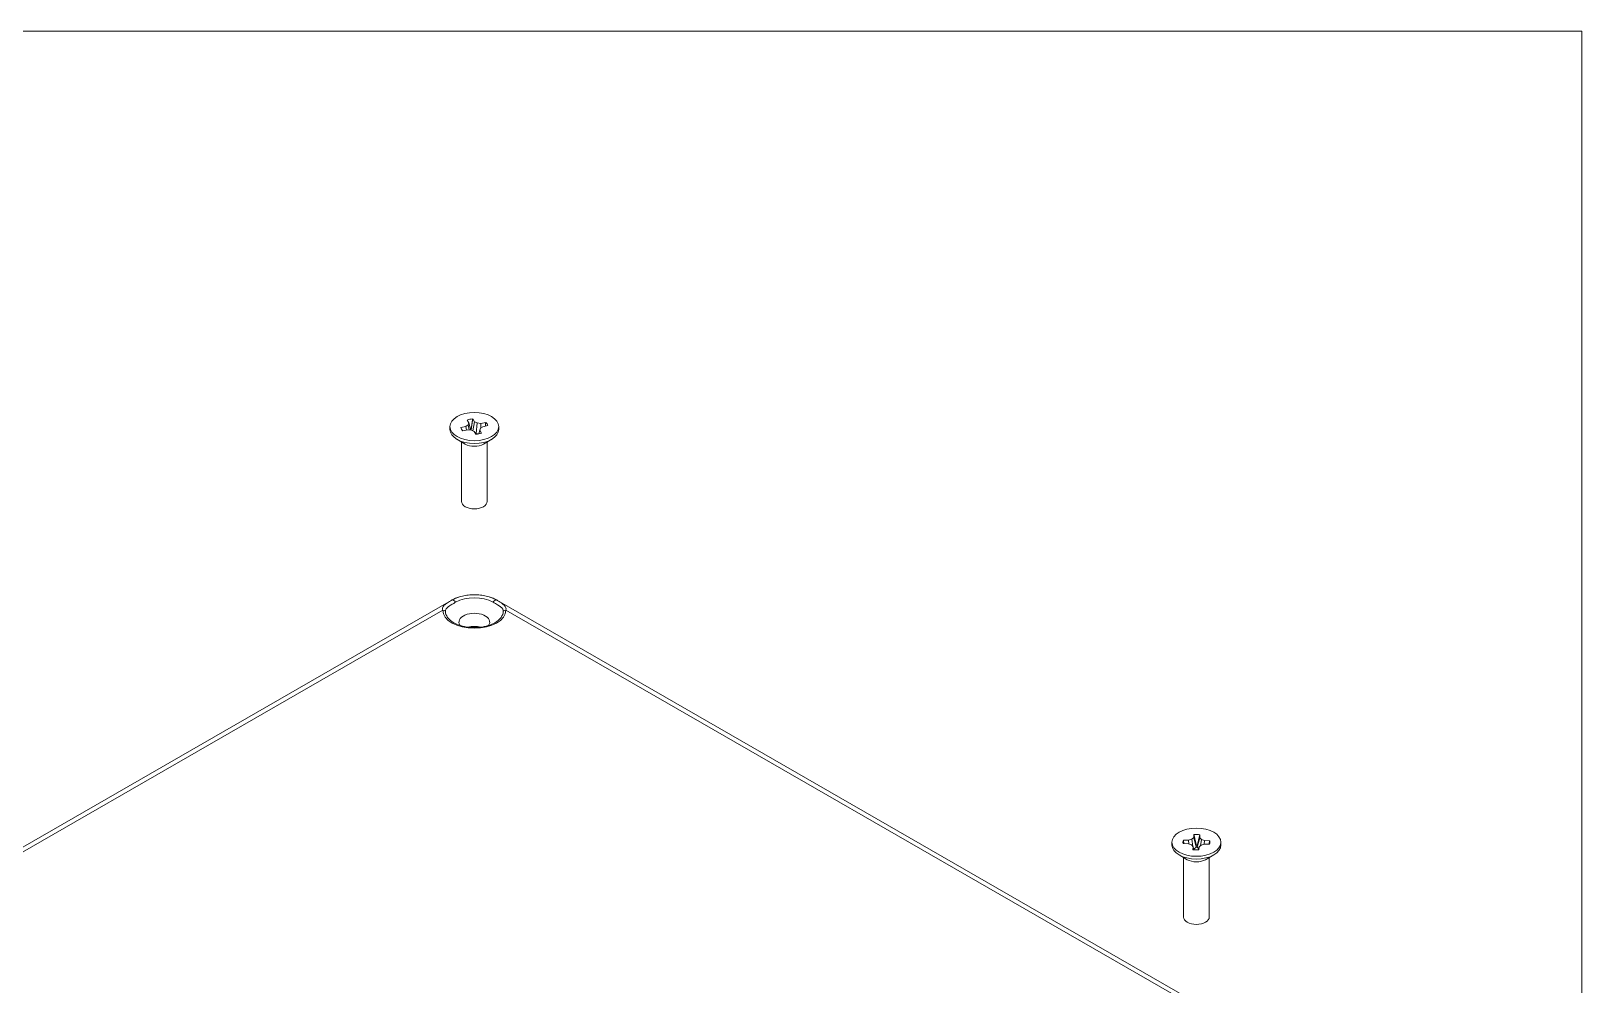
# Model space of a CAD drawing. Header units: millimetres. Extents: x 14 to 1104, y 14 to 850.
# Drawn here: x 881 to 1087.6, y 706.5 to 833.6 of the extents above; entities that cross this region are included whole.
import ezdxf

# ---------------------------------------------------------------- set-up
doc = ezdxf.new("R2010")
doc.units = ezdxf.units.MM
doc.header["$LTSCALE"] = 4
doc.layers.get('0').update_dxf_attribs({"lineweight": 25})
for name, color, linetype, lineweight in [('Sketch Geometry (ANSI)', 7, 'Continuous', 9), ('Visible (ANSI)', 7, 'Continuous', 9), ('Visible Narrow (ANSI)', 7, 'Continuous', 9)]:
    doc.layers.add(name, color=color, linetype=linetype, lineweight=lineweight)

# ---------------------------------------------------------------- blocks, each defined once
blk = doc.blocks.new('Borders Hammond Border')
at = {"layer": 'Sketch Geometry (ANSI)'}
for p, q in [((271.9, 208.4), (7.5, 208.4)), ((271.9, 7.5), (271.9, 208.4))]:
    blk.add_line(p, q, dxfattribs=at)

msp = doc.modelspace()

# ---------------------------------------------------------------- linework, layer by layer
at = {"layer": 'Visible (ANSI)'}
for p, q in [((936.819, 780.89), (936.819, 780.518)), ((938.292, 780.766), (938.951, 780.902)), ((938.951, 780.902), (939.248, 781.116)), ((938.951, 780.902), (939.018, 780.427)), ((939.347, 781.385), (939.111, 781.764)), ((939.248, 781.116), (939.347, 781.385)), ((939.248, 781.116), (939.4, 780.447)), ((939.347, 781.385), (939.61, 780.421)), ((940.101, 781.54), (939.857, 780.333)), ((939.865, 781.919), (940.101, 781.54)), ((940.101, 781.54), (940.472, 781.369)), ((940.472, 781.369), (940.332, 779.972)), ((940.472, 781.369), (940.938, 781.312)), ((941.208, 780.878), (940.91, 780.664)), ((940.938, 781.312), (941.597, 781.448)), ((940.938, 781.312), (940.948, 780.691)), ((941.867, 781.014), (941.208, 780.878)), ((943.339, 780.89), (943.339, 780.518)), ((938.862, 778.559), (937.765, 779.196)), ((938.364, 778.848), (938.364, 770.916)), ((939.221, 780.469), (938.562, 780.333)), ((939.686, 780.412), (939.221, 780.469)), ((939.657, 780.481), (939.707, 780.402)), ((940.058, 780.241), (939.686, 780.412)), ((940.294, 779.861), (940.058, 780.241)), ((940.183, 780.041), (940.332, 779.972)), ((940.332, 779.972), (940.687, 779.928)), ((940.812, 780.396), (940.683, 779.914)), ((940.91, 780.664), (940.812, 780.396)), ((940.812, 780.396), (941.047, 780.016)), ((941.297, 778.559), (942.393, 779.196)), ((941.794, 778.848), (941.794, 770.916)), ((787.093, 671.406), (936.999, 757.731)), ((943.159, 757.731), (1039.326, 702.353)), ((1032.986, 725.512), (1032.986, 725.14)), ((1035.177, 725.304), (1034.477, 725.318)), ((1034.507, 725.779), (1035.206, 725.764)), ((1035.573, 725.151), (1035.177, 725.304)), ((1035.206, 725.764), (1035.62, 725.899)), ((1035.206, 725.764), (1035.233, 725.282)), ((1035.808, 724.913), (1035.573, 725.151)), ((1035.62, 725.899), (1035.885, 726.127)), ((1035.62, 725.899), (1035.776, 724.945)), ((1035.885, 726.127), (1035.911, 726.53)), ((1035.885, 726.127), (1036.2, 724.842)), ((1036.2, 724.842), (1036.219, 725.138)), ((1036.684, 726.11), (1036.362, 724.839)), ((1036.381, 725.135), (1036.362, 724.839)), ((1036.872, 725.124), (1036.607, 724.896)), ((1036.71, 726.513), (1036.684, 726.11)), ((1036.684, 726.11), (1036.919, 725.872)), ((1036.919, 725.872), (1036.772, 725.038)), ((1037.286, 725.259), (1036.872, 725.124)), ((1036.919, 725.872), (1037.315, 725.719)), ((1037.315, 725.719), (1037.281, 725.258)), ((1037.985, 725.244), (1037.286, 725.259)), ((1037.315, 725.719), (1038.014, 725.705)), ((1039.506, 725.512), (1039.506, 725.14)), ((1035.029, 723.181), (1033.932, 723.817)), ((1034.531, 723.47), (1034.531, 715.537)), ((1035.782, 724.51), (1035.808, 724.913)), ((1035.808, 724.913), (1035.922, 724.492)), ((1035.898, 724.582), (1036.2, 724.842)), ((1036.362, 724.839), (1036.542, 724.656)), ((1036.607, 724.896), (1036.496, 724.485)), ((1036.607, 724.896), (1036.581, 724.493)), ((1037.463, 723.181), (1038.56, 723.817)), ((1037.961, 723.47), (1037.961, 715.537))]:
    msp.add_line(p, q, dxfattribs=at)
for centre, major_axis in [((940.079, 780.89), (-3.26, 0)), ((1036.246, 725.512), (3.26, 0))]:
    msp.add_ellipse(centre, major_axis=major_axis, ratio=0.5758617, dxfattribs=at)
for centre, major_axis, start_param, end_param in [((940.079, 780.89), (1.8, 0), 1.690414, 2.1386002), ((940.079, 780.89), (1.8, 0), 0.1196177, 0.5678039), ((940.079, 780.518), (3.26, 0), 3.1415927, 6.2831853), ((940.079, 780.89), (-1.8, 0), 0.1196177, 0.5678039), ((940.079, 779.664), (1.481, 0), 1.8596815, 1.9029352), ((940.079, 780.89), (-1.8, 0), 1.690414, 2.1386002), ((940.079, 779.255), (-1.715, 0), 0.7815456, 2.360047), ((940.079, 770.916), (1.715, 0), 3.1415927, 6.2831853), ((940.079, 754.84), (2.05, 0), 5.8864372, 9.8215261), ((940.079, 753.083), (-2.05, 0), 4.2847852, 5.1399928), ((1036.246, 725.14), (3.26, 0), 3.1415927, 6.2831853), ((1036.246, 725.512), (-1.8, 0), 6.0223891, 6.4705752), ((1036.246, 725.512), (1.8, 0), 1.3100001, 1.7581863), ((1036.246, 724.285), (1.481, 0), 1.4792675, 1.5889188), ((1036.246, 725.512), (1.8, 0), 6.0223891, 6.4705752), ((1036.246, 723.876), (-1.715, 0), 0.7815456, 2.360047), ((1036.246, 725.512), (-1.8, 0), 1.3100001, 1.7581863), ((1036.246, 715.537), (1.715, 0), 3.1415927, 6.2831853)]:
    msp.add_ellipse(centre, major_axis=major_axis, ratio=0.5758617, start_param=start_param, end_param=end_param, dxfattribs=at)
for points in [[(939.657, 780.481), (939.748, 781.145), (939.865, 781.919)], [(941.549, 780.948), (941.574, 781.192), (941.597, 781.448)], [(938.292, 780.766), (938.3, 780.738), (938.307, 780.71)], [(1034.507, 725.779), (1034.547, 725.542), (1034.588, 725.316)], [(1035.911, 726.53), (1036.078, 725.781), (1036.219, 725.138)], [(1036.71, 726.513), (1036.532, 725.772), (1036.381, 725.135)], [(1038.014, 725.705), (1037.97, 725.469), (1037.925, 725.246)]]:
    msp.add_open_spline(points, degree=2, dxfattribs=at)
for points, knots in [([(936.999, 757.731), (937.07, 757.772), (937.142, 757.811), (937.287, 757.885), (937.36, 757.92), (937.507, 757.987), (937.581, 758.019), (937.731, 758.079), (937.807, 758.107), (937.959, 758.16), (938.035, 758.185), (938.112, 758.209)], [1.57079633, 1.57079633, 1.57079633, 1.57079633, 1.63016304, 1.63016304, 1.68952976, 1.68952976, 1.74889647, 1.74889647, 1.80826319, 1.80826319, 1.86762991, 1.86762991, 1.86762991, 1.86762991]), ([(938.112, 758.209), (938.356, 758.284), (938.611, 758.344), (939.134, 758.435), (939.402, 758.466), (939.943, 758.496), (940.216, 758.496), (940.756, 758.466), (941.025, 758.435), (941.548, 758.344), (941.803, 758.284), (942.047, 758.209)], [1.86762991, 1.86762991, 1.86762991, 1.86762991, 2.06305574, 2.06305574, 2.25848157, 2.25848157, 2.45390741, 2.45390741, 2.64933324, 2.64933324, 2.84475907, 2.84475907, 2.84475907, 2.84475907]), ([(942.047, 758.209), (942.124, 758.185), (942.2, 758.16), (942.352, 758.107), (942.428, 758.079), (942.578, 758.019), (942.652, 757.987), (942.799, 757.92), (942.872, 757.885), (943.017, 757.811), (943.089, 757.772), (943.159, 757.731)], [2.84475907, 2.84475907, 2.84475907, 2.84475907, 2.90412579, 2.90412579, 2.96349251, 2.96349251, 3.02285922, 3.02285922, 3.08222594, 3.08222594, 3.14159265, 3.14159265, 3.14159265, 3.14159265]), ([(942.815, 754.752), (942.558, 754.603), (942.255, 754.472), (941.58, 754.263), (941.207, 754.187), (940.433, 754.101), (940.031, 754.092), (939.241, 754.143), (938.854, 754.204), (938.14, 754.387), (937.812, 754.508), (937.466, 754.683), (937.404, 754.717), (937.344, 754.752)], [4.7085364, 4.7085364, 4.7085364, 4.7085364, 5.0058158, 5.0058158, 5.3069385, 5.3069385, 5.6112119, 5.6112119, 5.915862, 5.915862, 6.2179762, 6.2179762, 6.2870379, 6.2870379, 6.2870379, 6.2870379])]:
    msp.add_open_spline(points, degree=3, knots=knots, dxfattribs=at)
at = {"layer": 'Visible Narrow (ANSI)'}
for p, q in [((865.169, 715.694), (935.873, 756.41)), ((944.286, 756.41), (1036.203, 703.478))]:
    msp.add_line(p, q, dxfattribs=at)
for centre, major_axis, ratio, start_param, end_param in [((940.079, 756.078), (-4.192, 0), 0.5758617, 5.2009536, 5.4977871), ((940.079, 756.047), (3.526, 0), 0.5758617, 0.7853982, 2.3561945), ((940.079, 756.078), (-4.192, 0), 0.5758617, 3.9269908, 4.2238244), ((935.873, 756.001), (0.5, 0.009), 0.8175045, 0.7708941, 1.5562922), ((940.079, 756.435), (-4.207, 0), 0.5758617, 0.0102172, 3.1313754), ((940.079, 756.315), (-3.854, 0), 0.5758617, 0.0102172, 0.7815456), ((937.997, 755.998), (-0.998, 1.733), 0.5780931, 6.1730594, 6.2831853), ((937.336, 757.338), (-0.25, 0.433), 0.5780931, 4.7143227, 6.1730594), ((942.823, 757.338), (0.25, 0.433), 0.5780931, 0.1101259, 1.5688626), ((940.079, 756.315), (3.854, 0), 0.5758617, 5.5016397, 6.2729681), ((942.161, 755.998), (0.998, 1.733), 0.5780931, 0, 0.1101259), ((944.286, 756.001), (0.5, -0.009), 0.8175045, 1.5853004, 2.3706986)]:
    msp.add_ellipse(centre, major_axis=major_axis, ratio=ratio, start_param=start_param, end_param=end_param, dxfattribs=at)
for points, knots in [([(937.116, 757.784), (936.99, 757.712), (936.871, 757.642), (936.58, 757.466), (936.418, 757.363), (936.175, 757.179), (936.083, 757.098), (935.962, 756.952), (935.922, 756.891), (935.863, 756.753), (935.846, 756.676), (935.847, 756.534), (935.855, 756.475), (935.873, 756.41)], [-0.32416722, -0.32416722, -0.32416722, -0.32416722, -0.27100601, -0.27100601, -0.1855789, -0.1855789, -0.11986574, -0.11986574, -0.07544857, -0.07544857, -0.02901868, -0.02901868, 0, 0, 0, 0]), ([(936.226, 756.292), (936.225, 756.343), (936.232, 756.39), (936.265, 756.505), (936.3, 756.569), (936.386, 756.685), (936.438, 756.738), (936.58, 756.864), (936.68, 756.936), (936.93, 757.1), (937.088, 757.194), (937.362, 757.354), (937.472, 757.417), (937.586, 757.483)], [0, 0, 0, 0, 0.02901868, 0.02901868, 0.07544857, 0.07544857, 0.11986574, 0.11986574, 0.1855789, 0.1855789, 0.27100601, 0.27100601, 0.32416722, 0.32416722, 0.32416722, 0.32416722]), ([(942.573, 757.483), (942.79, 757.358), (942.993, 757.241), (943.471, 756.95), (943.724, 756.787), (943.904, 756.488), (943.935, 756.398), (943.933, 756.292)], [0, 0, 0, 0, 0.10147202, 0.10147202, 0.26382725, 0.26382725, 0.32418274, 0.32418274, 0.32418274, 0.32418274]), ([(944.286, 756.41), (944.322, 756.545), (944.318, 756.655), (944.217, 757.015), (943.984, 757.196), (943.499, 757.518), (943.282, 757.647), (943.043, 757.784)], [-0.32418274, -0.32418274, -0.32418274, -0.32418274, -0.26382725, -0.26382725, -0.10147202, -0.10147202, 0, 0, 0, 0])]:
    msp.add_open_spline(points, degree=3, knots=knots, dxfattribs=at)

# ---------------------------------------------------------------- block references
at = {"xscale": 4, "yscale": 4, "zscale": 4}
msp.add_blockref('Borders Hammond Border', (0, 0), dxfattribs=at)

doc.saveas('drawing.dxf')
